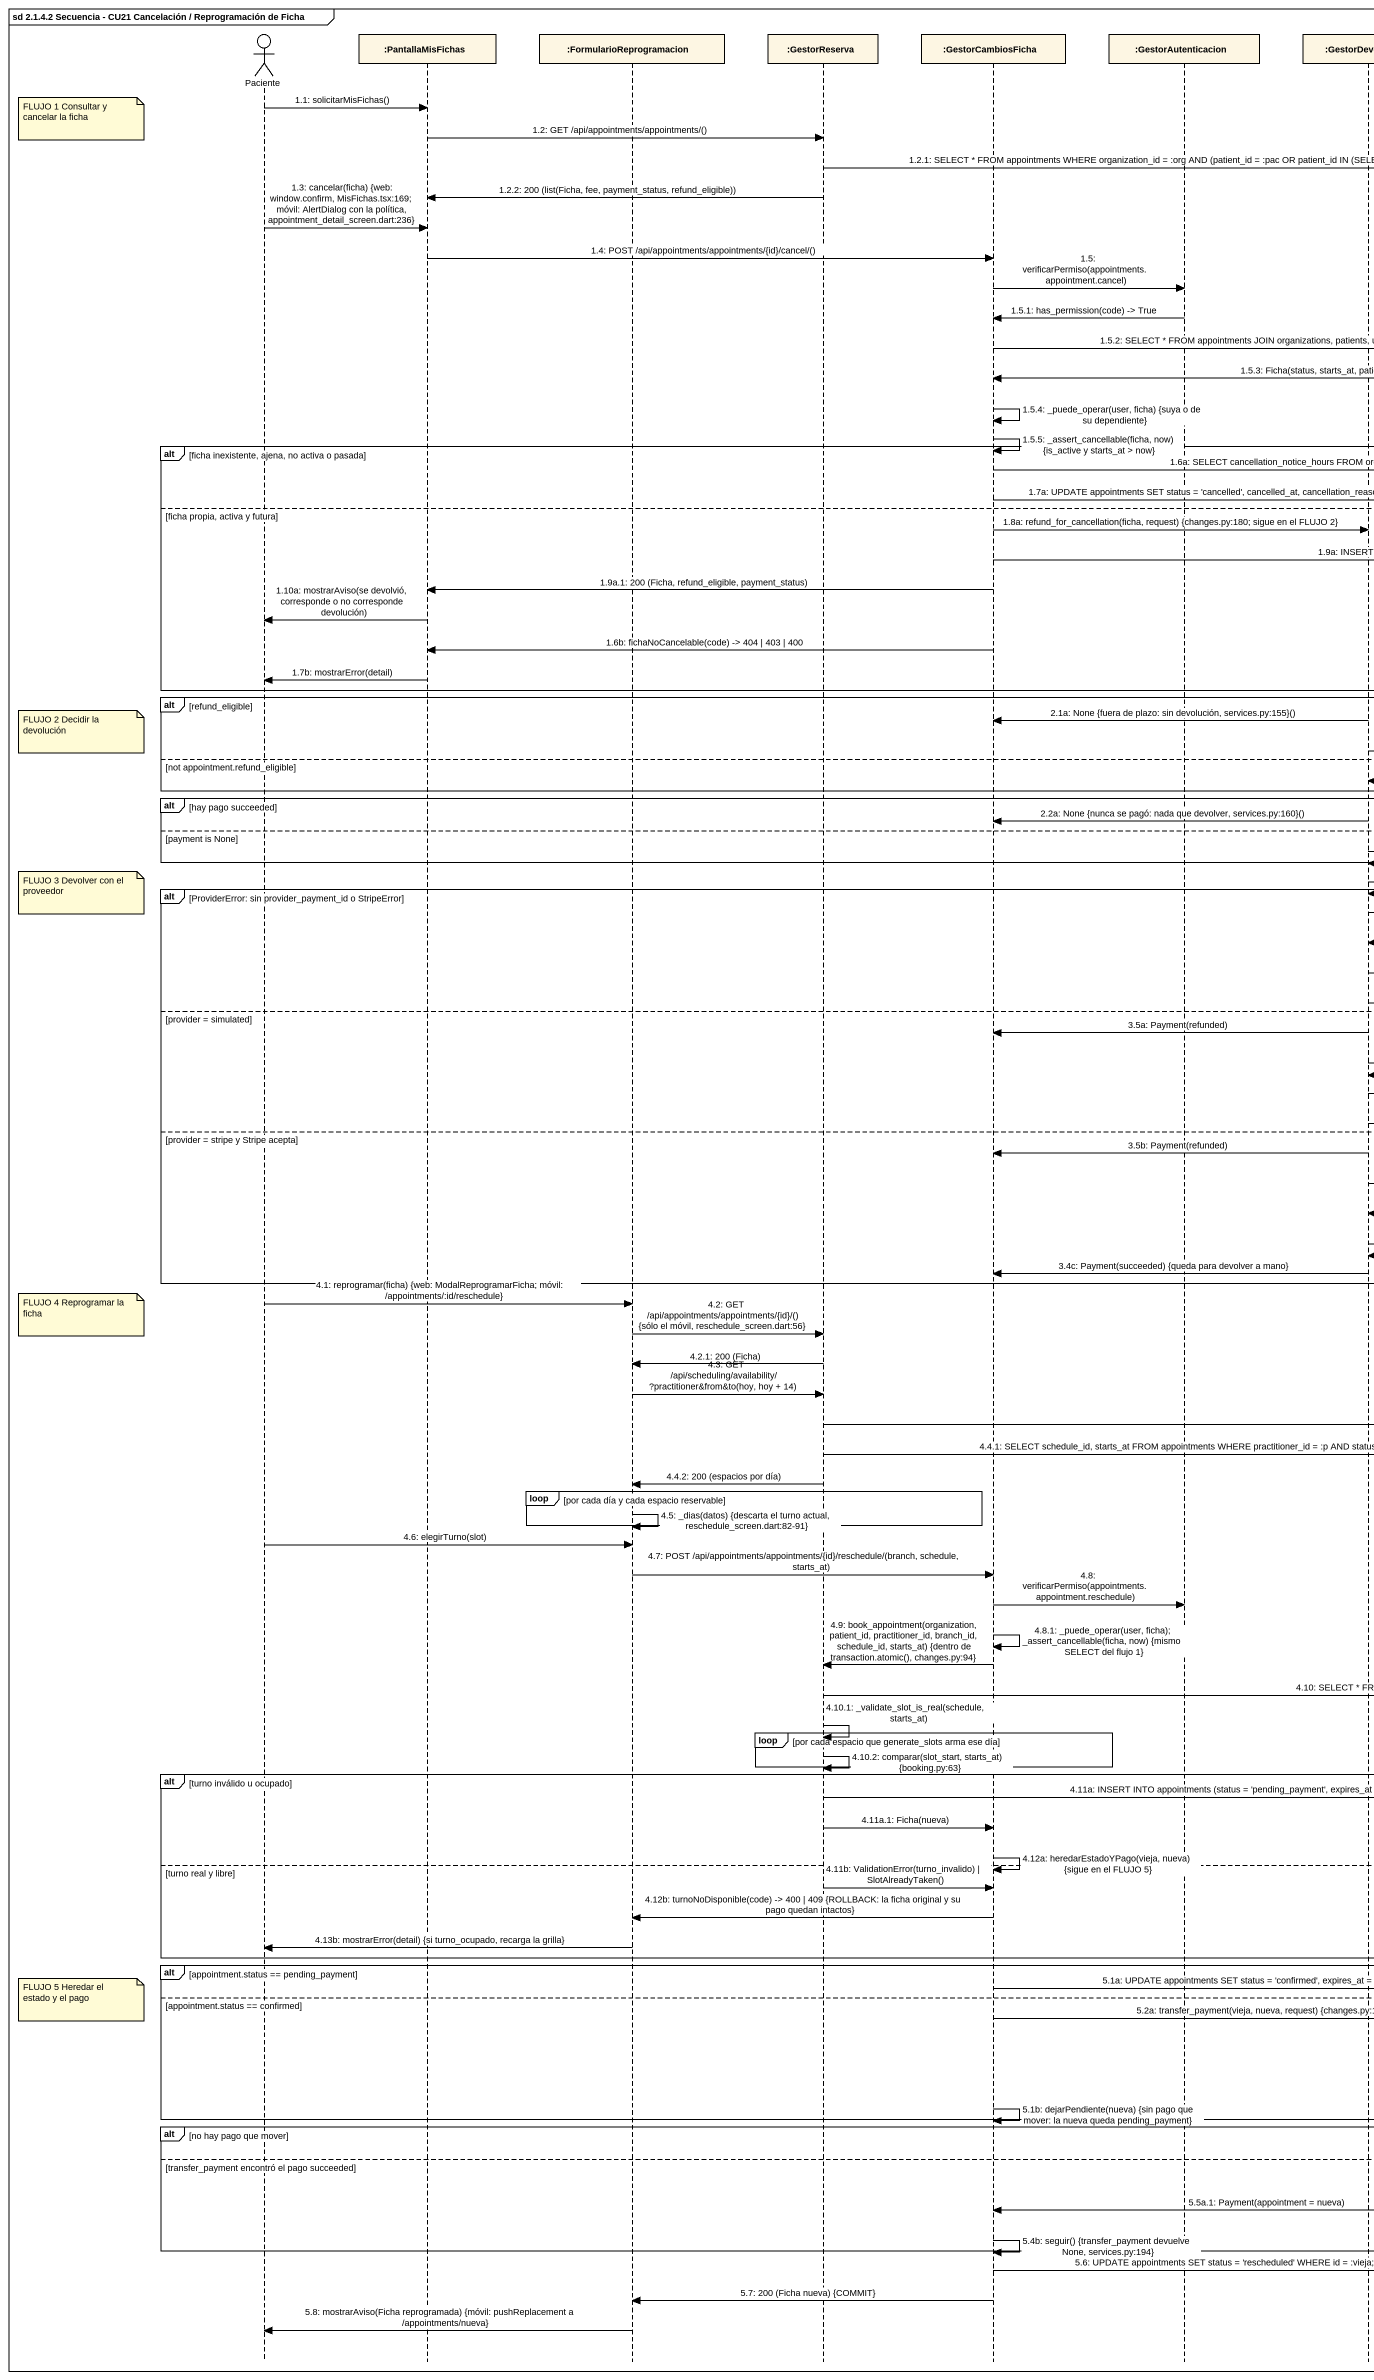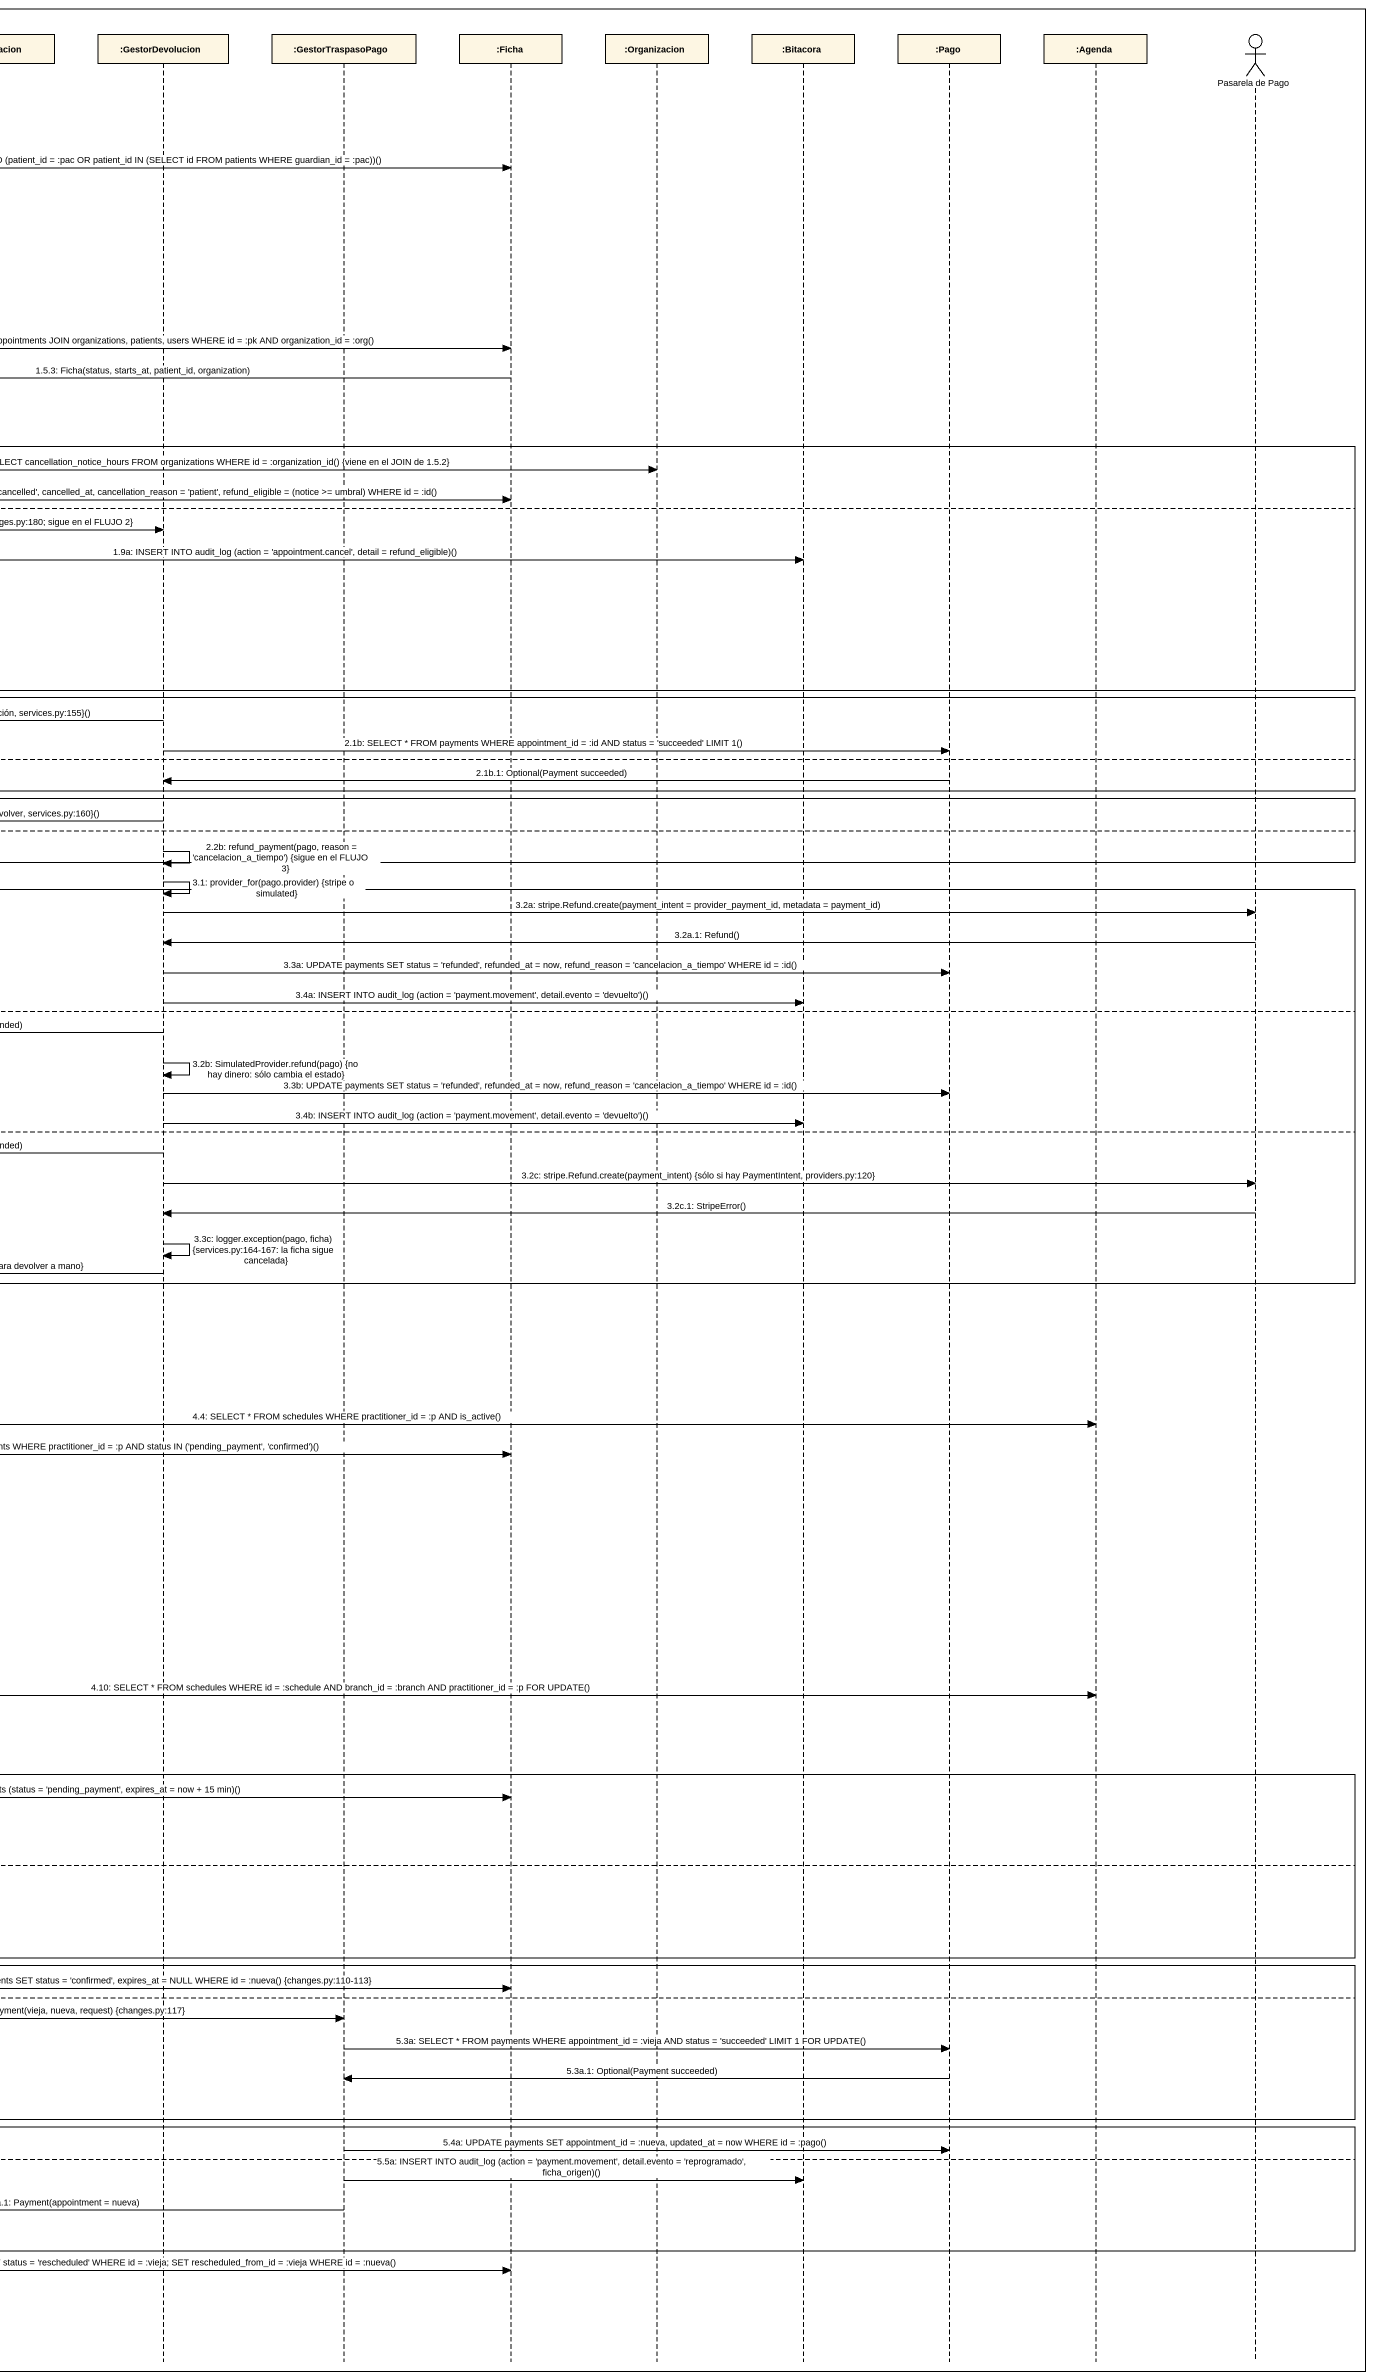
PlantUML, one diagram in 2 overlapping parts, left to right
@startuml
mainframe sd 2.1.4.2 Secuencia - CU21 Cancelación / Reprogramación de Ficha
hide footbox
actor Paciente
participant ":PantallaMisFichas" as PantallaMisFichas
participant ":FormularioReprogramacion" as FormularioReprogramacion
participant ":GestorReserva" as GestorReserva
participant ":GestorCambiosFicha" as GestorCambiosFicha
participant ":GestorAutenticacion" as GestorAutenticacion
participant ":GestorDevolucion" as GestorDevolucion
participant ":GestorTraspasoPago" as GestorTraspasoPago
participant ":Ficha" as Ficha
participant ":Organizacion" as Organizacion
participant ":Bitacora" as Bitacora
participant ":Pago" as Pago
participant ":Agenda" as Agenda
actor "Pasarela de Pago" as Pasarela_de_Pago

Paciente -> PantallaMisFichas : 1.1: solicitarMisFichas()
note left of Paciente : FLUJO 1 Consultar y cancelar la ficha
PantallaMisFichas -> GestorReserva : 1.2: GET /api/appointments/appointments/()
GestorReserva -> Ficha : 1.2.1: SELECT * FROM appointments WHERE organization_id = :org AND (patient_id = :pac OR patient_id IN (SELECT id FROM patients WHERE guardian_id = :pac))()
GestorReserva -> PantallaMisFichas : 1.2.2: 200 (list(Ficha, fee, payment_status, refund_eligible))
Paciente -> PantallaMisFichas : 1.3: cancelar(ficha) {web: window.confirm, MisFichas.tsx:169; móvil: AlertDialog con la política, appointment_detail_screen.dart:236}
PantallaMisFichas -> GestorCambiosFicha : 1.4: POST /api/appointments/appointments/{id}/cancel/()
GestorCambiosFicha -> GestorAutenticacion : 1.5: verificarPermiso(appointments.appointment.cancel)
GestorAutenticacion -> GestorCambiosFicha : 1.5.1: has_permission(code) -> True
GestorCambiosFicha -> Ficha : 1.5.2: SELECT * FROM appointments JOIN organizations, patients, users WHERE id = :pk AND organization_id = :org()
Ficha -> GestorCambiosFicha : 1.5.3: Ficha(status, starts_at, patient_id, organization)
GestorCambiosFicha -> GestorCambiosFicha : 1.5.4: _puede_operar(user, ficha) {suya o de su dependiente}
GestorCambiosFicha -> GestorCambiosFicha : 1.5.5: _assert_cancellable(ficha, now) {is_active y starts_at > now}
alt ficha inexistente, ajena, no activa o pasada
  GestorCambiosFicha -> Organizacion : 1.6a: SELECT cancellation_notice_hours FROM organizations WHERE id = :organization_id() {viene en el JOIN de 1.5.2}
  GestorCambiosFicha -> Ficha : 1.7a: UPDATE appointments SET status = 'cancelled', cancelled_at, cancellation_reason = 'patient', refund_eligible = (notice >= umbral) WHERE id = :id()
else ficha propia, activa y futura
  GestorCambiosFicha -> GestorDevolucion : 1.8a: refund_for_cancellation(ficha, request) {changes.py:180; sigue en el FLUJO 2}
  GestorCambiosFicha -> Bitacora : 1.9a: INSERT INTO audit_log (action = 'appointment.cancel', detail = refund_eligible)()
  GestorCambiosFicha -> PantallaMisFichas : 1.9a.1: 200 (Ficha, refund_eligible, payment_status)
  PantallaMisFichas -> Paciente : 1.10a: mostrarAviso(se devolvió, corresponde o no corresponde devolución)
  GestorCambiosFicha -> PantallaMisFichas : 1.6b: fichaNoCancelable(code) -> 404 | 403 | 400
  PantallaMisFichas -> Paciente : 1.7b: mostrarError(detail)
end
alt refund_eligible
  GestorDevolucion -> GestorCambiosFicha : 2.1a: None {fuera de plazo: sin devolución, services.py:155}()
  note left of Paciente : FLUJO 2 Decidir la devolución
  GestorDevolucion -> Pago : 2.1b: SELECT * FROM payments WHERE appointment_id = :id AND status = 'succeeded' LIMIT 1()
else not appointment.refund_eligible
  Pago -> GestorDevolucion : 2.1b.1: Optional(Payment succeeded)
end
alt hay pago succeeded
  GestorDevolucion -> GestorCambiosFicha : 2.2a: None {nunca se pagó: nada que devolver, services.py:160}()
else payment is None
  GestorDevolucion -> GestorDevolucion : 2.2b: refund_payment(pago, reason = 'cancelacion_a_tiempo') {sigue en el FLUJO 3}
end
GestorDevolucion -> GestorDevolucion : 3.1: provider_for(pago.provider) {stripe o simulated}
alt ProviderError: sin provider_payment_id o StripeError
  note left of Paciente : FLUJO 3 Devolver con el proveedor
  GestorDevolucion -> Pasarela_de_Pago : 3.2a: stripe.Refund.create(payment_intent = provider_payment_id, metadata = payment_id)
  Pasarela_de_Pago -> GestorDevolucion : 3.2a.1: Refund()
  GestorDevolucion -> Pago : 3.3a: UPDATE payments SET status = 'refunded', refunded_at = now, refund_reason = 'cancelacion_a_tiempo' WHERE id = :id()
  GestorDevolucion -> Bitacora : 3.4a: INSERT INTO audit_log (action = 'payment.movement', detail.evento = 'devuelto')()
else provider = simulated
  GestorDevolucion -> GestorCambiosFicha : 3.5a: Payment(refunded)
  GestorDevolucion -> GestorDevolucion : 3.2b: SimulatedProvider.refund(pago) {no hay dinero: sólo cambia el estado}
  GestorDevolucion -> Pago : 3.3b: UPDATE payments SET status = 'refunded', refunded_at = now, refund_reason = 'cancelacion_a_tiempo' WHERE id = :id()
  GestorDevolucion -> Bitacora : 3.4b: INSERT INTO audit_log (action = 'payment.movement', detail.evento = 'devuelto')()
else provider = stripe y Stripe acepta
  GestorDevolucion -> GestorCambiosFicha : 3.5b: Payment(refunded)
  GestorDevolucion -> Pasarela_de_Pago : 3.2c: stripe.Refund.create(payment_intent) {sólo si hay PaymentIntent, providers.py:120}
  Pasarela_de_Pago -> GestorDevolucion : 3.2c.1: StripeError()
  GestorDevolucion -> GestorDevolucion : 3.3c: logger.exception(pago, ficha) {services.py:164-167: la ficha sigue cancelada}
  GestorDevolucion -> GestorCambiosFicha : 3.4c: Payment(succeeded) {queda para devolver a mano}
end
Paciente -> FormularioReprogramacion : 4.1: reprogramar(ficha) {web: ModalReprogramarFicha; móvil: /appointments/:id/reschedule}
note left of Paciente : FLUJO 4 Reprogramar la ficha
FormularioReprogramacion -> GestorReserva : 4.2: GET /api/appointments/appointments/{id}/() {sólo el móvil, reschedule_screen.dart:56}
GestorReserva -> FormularioReprogramacion : 4.2.1: 200 (Ficha)
FormularioReprogramacion -> GestorReserva : 4.3: GET /api/scheduling/availability/?practitioner&from&to(hoy, hoy + 14)
GestorReserva -> Agenda : 4.4: SELECT * FROM schedules WHERE practitioner_id = :p AND is_active()
GestorReserva -> Ficha : 4.4.1: SELECT schedule_id, starts_at FROM appointments WHERE practitioner_id = :p AND status IN ('pending_payment', 'confirmed')()
GestorReserva -> FormularioReprogramacion : 4.4.2: 200 (espacios por día)
loop por cada día y cada espacio reservable
  FormularioReprogramacion -> FormularioReprogramacion : 4.5: _dias(datos) {descarta el turno actual, reschedule_screen.dart:82-91}
end
Paciente -> FormularioReprogramacion : 4.6: elegirTurno(slot)
FormularioReprogramacion -> GestorCambiosFicha : 4.7: POST /api/appointments/appointments/{id}/reschedule/(branch, schedule, starts_at)
GestorCambiosFicha -> GestorAutenticacion : 4.8: verificarPermiso(appointments.appointment.reschedule)
GestorCambiosFicha -> GestorCambiosFicha : 4.8.1: _puede_operar(user, ficha); _assert_cancellable(ficha, now) {mismo SELECT del flujo 1}
GestorCambiosFicha -> GestorReserva : 4.9: book_appointment(organization, patient_id, practitioner_id, branch_id, schedule_id, starts_at) {dentro de transaction.atomic(), changes.py:94}
GestorReserva -> Agenda : 4.10: SELECT * FROM schedules WHERE id = :schedule AND branch_id = :branch AND practitioner_id = :p FOR UPDATE()
GestorReserva -> GestorReserva : 4.10.1: _validate_slot_is_real(schedule, starts_at)
loop por cada espacio que generate_slots arma ese día
  GestorReserva -> GestorReserva : 4.10.2: comparar(slot_start, starts_at) {booking.py:63}
end
alt turno inválido u ocupado
  GestorReserva -> Ficha : 4.11a: INSERT INTO appointments (status = 'pending_payment', expires_at = now + 15 min)()
  GestorReserva -> GestorCambiosFicha : 4.11a.1: Ficha(nueva)
  GestorCambiosFicha -> GestorCambiosFicha : 4.12a: heredarEstadoYPago(vieja, nueva) {sigue en el FLUJO 5}
else turno real y libre
  GestorReserva -> GestorCambiosFicha : 4.11b: ValidationError(turno_invalido) | SlotAlreadyTaken()
  GestorCambiosFicha -> FormularioReprogramacion : 4.12b: turnoNoDisponible(code) -> 400 | 409 {ROLLBACK: la ficha original y su pago quedan intactos}
  FormularioReprogramacion -> Paciente : 4.13b: mostrarError(detail) {si turno_ocupado, recarga la grilla}
end
alt appointment.status == pending_payment
  GestorCambiosFicha -> Ficha : 5.1a: UPDATE appointments SET status = 'confirmed', expires_at = NULL WHERE id = :nueva() {changes.py:110-113}
else appointment.status == confirmed
  note left of Paciente : FLUJO 5 Heredar el estado y el pago
  GestorCambiosFicha -> GestorTraspasoPago : 5.2a: transfer_payment(vieja, nueva, request) {changes.py:117}
  GestorTraspasoPago -> Pago : 5.3a: SELECT * FROM payments WHERE appointment_id = :vieja AND status = 'succeeded' LIMIT 1 FOR UPDATE()
  Pago -> GestorTraspasoPago : 5.3a.1: Optional(Payment succeeded)
  GestorCambiosFicha -> GestorCambiosFicha : 5.1b: dejarPendiente(nueva) {sin pago que mover: la nueva queda pending_payment}
end
alt no hay pago que mover
  GestorTraspasoPago -> Pago : 5.4a: UPDATE payments SET appointment_id = :nueva, updated_at = now WHERE id = :pago()
else transfer_payment encontró el pago succeeded
  GestorTraspasoPago -> Bitacora : 5.5a: INSERT INTO audit_log (action = 'payment.movement', detail.evento = 'reprogramado', ficha_origen)()
  GestorTraspasoPago -> GestorCambiosFicha : 5.5a.1: Payment(appointment = nueva)
  GestorCambiosFicha -> GestorCambiosFicha : 5.4b: seguir() {transfer_payment devuelve None, services.py:194}
end
GestorCambiosFicha -> Ficha : 5.6: UPDATE appointments SET status = 'rescheduled' WHERE id = :vieja; SET rescheduled_from_id = :vieja WHERE id = :nueva()
GestorCambiosFicha -> FormularioReprogramacion : 5.7: 200 (Ficha nueva) {COMMIT}
FormularioReprogramacion -> Paciente : 5.8: mostrarAviso(Ficha reprogramada) {móvil: pushReplacement a /appointments/nueva}
@enduml
